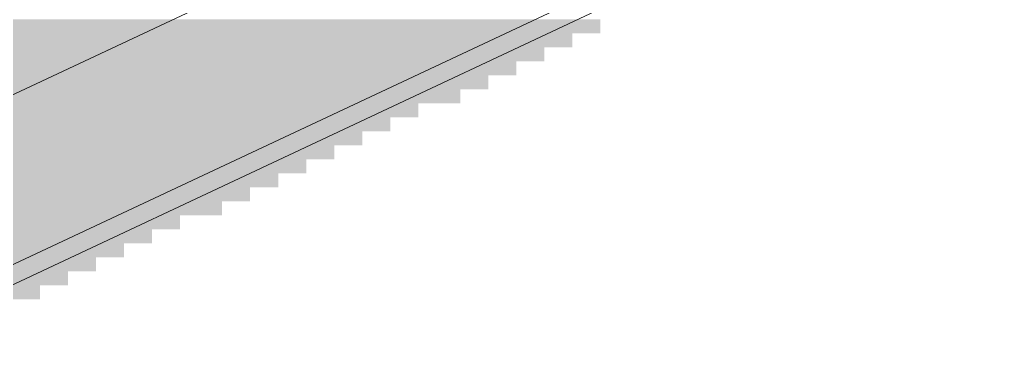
# Model space of a CAD drawing. Header units: millimetres. Extents: x 5 to 1315, y 5 to 292.
# Drawn here: x 1197.87 to 1204.61, y 73.26 to 75.67 of the extents above; entities that cross this region are included whole.
import ezdxf

# ---------------------------------------------------------------- set-up
doc = ezdxf.new("R2010")
doc.units = ezdxf.units.MM
doc.layers.add('EXISTING', color=7, linetype='Continuous')
doc.layers.add('IMAGES', color=7, linetype='Continuous')

# ---------------------------------------------------------------- blocks, each defined once
blk = doc.blocks.new('SHEET_03')
at = {"layer": 'EXISTING', "color": 250, "lineweight": 9}
for p, q in [((263.2288, 58.9151), (329.7311, 90.136)), ((329.7311, 88.9664), (263.2288, 57.7455)), ((263.2288, 57.7455), (303.5049, 76.654)), ((303.5049, 76.5175), (263.2288, 57.609))]:
    blk.add_line(p, q, dxfattribs=at)
at = {"layer": 'IMAGES', "color": 7}
for points in [[(297.3327, 75.577), (298.4891, 75.577), (297.3327, 75.6734), (298.4891, 75.6734)], [(298.4891, 75.577), (298.6818, 75.577), (298.4891, 75.6734), (298.6818, 75.6734)], [(298.6818, 75.577), (298.7782, 75.577), (298.6818, 75.6734), (298.7782, 75.6734)], [(298.7782, 75.577), (299.1636, 75.577), (298.7782, 75.6734), (299.1636, 75.6734)], [(299.1636, 75.577), (299.26, 75.577), (299.1636, 75.6734), (299.26, 75.6734)], [(299.26, 75.577), (300.9945, 75.577), (299.26, 75.6734), (300.9945, 75.6734)], [(300.9945, 75.577), (301.0909, 75.577), (300.9945, 75.6734), (301.0909, 75.6734)], [(301.0909, 75.577), (301.2836, 75.577), (301.0909, 75.6734), (301.2836, 75.6734)], [(301.2836, 75.577), (301.38, 75.577), (301.2836, 75.6734), (301.38, 75.6734)], [(301.38, 75.4806), (301.4764, 75.4806), (301.38, 75.6734), (301.4764, 75.6734)], [(301.4764, 75.4806), (301.5727, 75.4806), (301.4764, 75.6734), (301.5727, 75.6734)], [(301.5727, 75.4806), (301.6691, 75.4806), (301.5727, 75.6734), (301.6691, 75.6734)], [(301.6691, 75.577), (301.7655, 75.577), (301.6691, 75.6734), (301.7655, 75.6734)], [(301.7655, 75.577), (301.8618, 75.577), (301.7655, 75.6734), (301.8618, 75.6734)], [(297.0436, 75.4806), (298.2964, 75.4806), (297.0436, 75.577), (298.2964, 75.577)], [(298.2964, 75.4806), (298.3927, 75.4806), (298.2964, 75.577), (298.3927, 75.577)], [(298.3927, 75.4806), (298.4891, 75.4806), (298.3927, 75.577), (298.4891, 75.577)], [(298.4891, 75.4806), (298.5855, 75.4806), (298.4891, 75.577), (298.5855, 75.577)], [(298.5855, 75.4806), (298.6818, 75.4806), (298.5855, 75.577), (298.6818, 75.577)], [(298.6818, 75.4806), (298.7782, 75.4806), (298.6818, 75.577), (298.7782, 75.577)], [(298.7782, 75.4806), (298.8745, 75.4806), (298.7782, 75.577), (298.8745, 75.577)], [(298.8745, 75.4806), (298.9709, 75.4806), (298.8745, 75.577), (298.9709, 75.577)], [(298.9709, 75.4806), (299.1636, 75.4806), (298.9709, 75.577), (299.1636, 75.577)], [(299.1636, 75.4806), (300.8018, 75.4806), (299.1636, 75.577), (300.8018, 75.577)], [(300.8018, 75.4806), (300.8982, 75.4806), (300.8018, 75.577), (300.8982, 75.577)], [(300.8982, 75.4806), (300.9945, 75.4806), (300.8982, 75.577), (300.9945, 75.577)], [(300.9945, 75.4806), (301.1873, 75.4806), (300.9945, 75.577), (301.1873, 75.577)], [(301.1873, 75.4806), (301.38, 75.4806), (301.1873, 75.577), (301.38, 75.577)], [(296.8509, 75.3842), (298.0073, 75.3842), (296.8509, 75.4806), (298.0073, 75.4806)], [(298.0073, 75.3842), (298.1036, 75.3842), (298.0073, 75.4806), (298.1036, 75.4806)], [(298.1036, 75.3842), (298.2, 75.3842), (298.1036, 75.4806), (298.2, 75.4806)], [(298.2, 75.3842), (298.2964, 75.3842), (298.2, 75.4806), (298.2964, 75.4806)], [(298.2964, 75.3842), (298.3927, 75.3842), (298.2964, 75.4806), (298.3927, 75.4806)], [(298.3927, 75.3842), (298.6818, 75.3842), (298.3927, 75.4806), (298.6818, 75.4806)], [(298.6818, 75.3842), (298.8745, 75.3842), (298.6818, 75.4806), (298.8745, 75.4806)], [(298.8745, 75.3842), (300.6091, 75.3842), (298.8745, 75.4806), (300.6091, 75.4806)], [(300.6091, 75.3842), (300.8018, 75.3842), (300.6091, 75.4806), (300.8018, 75.4806)], [(300.8018, 75.3842), (300.8982, 75.3842), (300.8018, 75.4806), (300.8982, 75.4806)], [(300.8982, 75.3842), (300.9945, 75.3842), (300.8982, 75.4806), (300.9945, 75.4806)], [(300.9945, 75.3842), (301.0909, 75.3842), (300.9945, 75.4806), (301.0909, 75.4806)], [(301.0909, 75.3842), (301.2836, 75.3842), (301.0909, 75.4806), (301.2836, 75.4806)], [(301.2836, 75.3842), (301.38, 75.3842), (301.2836, 75.4806), (301.38, 75.4806)], [(301.38, 75.3842), (301.4764, 75.3842), (301.38, 75.4806), (301.4764, 75.4806)], [(296.7545, 75.2878), (297.9109, 75.2878), (296.7545, 75.3842), (297.9109, 75.3842)], [(297.9109, 75.2878), (298.0073, 75.2878), (297.9109, 75.3842), (298.0073, 75.3842)], [(298.0073, 75.2878), (298.1036, 75.2878), (298.0073, 75.3842), (298.1036, 75.3842)], [(298.1036, 75.2878), (298.2, 75.2878), (298.1036, 75.3842), (298.2, 75.3842)], [(298.2, 75.2878), (298.2964, 75.2878), (298.2, 75.3842), (298.2964, 75.3842)], [(298.2964, 75.2878), (298.3927, 75.2878), (298.2964, 75.3842), (298.3927, 75.3842)], [(298.3927, 75.2878), (298.4891, 75.2878), (298.3927, 75.3842), (298.4891, 75.3842)], [(298.4891, 75.2878), (298.5855, 75.2878), (298.4891, 75.3842), (298.5855, 75.3842)], [(298.5855, 75.2878), (298.6818, 75.2878), (298.5855, 75.3842), (298.6818, 75.3842)], [(298.6818, 75.2878), (300.4164, 75.2878), (298.6818, 75.3842), (300.4164, 75.3842)], [(300.4164, 75.2878), (300.5127, 75.2878), (300.4164, 75.3842), (300.5127, 75.3842)], [(300.5127, 75.2878), (300.6091, 75.2878), (300.5127, 75.3842), (300.6091, 75.3842)], [(300.6091, 75.2878), (300.7055, 75.2878), (300.6091, 75.3842), (300.7055, 75.3842)], [(300.7055, 75.2878), (300.8018, 75.2878), (300.7055, 75.3842), (300.8018, 75.3842)], [(300.8018, 75.2878), (300.8982, 75.2878), (300.8018, 75.3842), (300.8982, 75.3842)], [(300.8982, 75.2878), (301.0909, 75.2878), (300.8982, 75.3842), (301.0909, 75.3842)], [(301.0909, 75.2878), (301.1873, 75.2878), (301.0909, 75.3842), (301.1873, 75.3842)], [(301.1873, 75.2878), (301.2836, 75.2878), (301.1873, 75.3842), (301.2836, 75.3842)], [(297.8145, 75.1914), (297.9109, 75.1914), (297.8145, 75.2878), (297.9109, 75.2878)], [(297.9109, 75.1914), (298.0073, 75.1914), (297.9109, 75.2878), (298.0073, 75.2878)], [(298.0073, 75.1914), (298.1036, 75.1914), (298.0073, 75.2878), (298.1036, 75.2878)], [(298.1036, 75.1914), (298.2, 75.1914), (298.1036, 75.2878), (298.2, 75.2878)], [(298.2, 75.1914), (298.2964, 75.1914), (298.2, 75.2878), (298.2964, 75.2878)], [(298.2964, 75.1914), (298.4891, 75.1914), (298.2964, 75.2878), (298.4891, 75.2878)], [(298.4891, 75.1914), (300.2236, 75.1914), (298.4891, 75.2878), (300.2236, 75.2878)], [(300.2236, 75.1914), (300.4164, 75.1914), (300.2236, 75.2878), (300.4164, 75.2878)], [(300.4164, 75.095), (300.5127, 75.095), (300.4164, 75.2878), (300.5127, 75.2878)], [(300.5127, 75.1914), (300.6091, 75.1914), (300.5127, 75.2878), (300.6091, 75.2878)], [(300.6091, 75.1914), (300.8018, 75.1914), (300.6091, 75.2878), (300.8018, 75.2878)], [(300.8018, 75.1914), (300.9945, 75.1914), (300.8018, 75.2878), (300.9945, 75.2878)], [(300.9945, 75.1914), (301.0909, 75.1914), (300.9945, 75.2878), (301.0909, 75.2878)], [(297.8145, 75.095), (297.9109, 75.095), (297.8145, 75.1914), (297.9109, 75.1914)], [(297.9109, 75.095), (298.0073, 75.095), (297.9109, 75.1914), (298.0073, 75.1914)], [(298.0073, 75.095), (298.1036, 75.095), (298.0073, 75.1914), (298.1036, 75.1914)], [(298.1036, 75.095), (298.2, 75.095), (298.1036, 75.1914), (298.2, 75.1914)], [(298.2, 75.095), (298.2964, 75.095), (298.2, 75.1914), (298.2964, 75.1914)], [(298.2964, 75.095), (300.0309, 75.095), (298.2964, 75.1914), (300.0309, 75.1914)], [(300.0309, 75.095), (300.1273, 75.095), (300.0309, 75.1914), (300.1273, 75.1914)], [(300.1273, 75.095), (300.2236, 75.095), (300.1273, 75.1914), (300.2236, 75.1914)], [(300.2236, 75.095), (300.32, 75.095), (300.2236, 75.1914), (300.32, 75.1914)], [(300.32, 75.095), (300.4164, 75.095), (300.32, 75.1914), (300.4164, 75.1914)], [(300.5127, 75.095), (300.7055, 75.095), (300.5127, 75.1914), (300.7055, 75.1914)], [(300.7055, 75.095), (300.8018, 75.095), (300.7055, 75.1914), (300.8018, 75.1914)], [(300.8018, 75.095), (300.8982, 75.095), (300.8018, 75.1914), (300.8982, 75.1914)], [(297.8145, 74.9986), (298.0073, 74.9986), (297.8145, 75.095), (298.0073, 75.095)], [(298.0073, 74.9986), (298.1036, 74.9986), (298.0073, 75.095), (298.1036, 75.095)], [(298.1036, 74.9986), (299.8382, 74.9986), (298.1036, 75.095), (299.8382, 75.095)], [(299.8382, 74.9986), (299.9345, 74.9986), (299.8382, 75.095), (299.9345, 75.095)], [(299.9345, 74.9986), (300.0309, 74.9986), (299.9345, 75.095), (300.0309, 75.095)], [(300.0309, 74.9986), (300.1273, 74.9986), (300.0309, 75.095), (300.1273, 75.095)], [(300.1273, 74.9986), (300.2236, 74.9986), (300.1273, 75.095), (300.2236, 75.095)], [(300.2236, 74.9986), (300.4164, 74.9986), (300.2236, 75.095), (300.4164, 75.095)], [(300.4164, 74.9986), (300.6091, 74.9986), (300.4164, 75.095), (300.6091, 75.095)], [(297.8145, 74.9022), (299.5491, 74.9022), (297.8145, 74.9986), (299.5491, 74.9986)], [(299.5491, 74.9022), (299.7418, 74.9022), (299.5491, 74.9986), (299.7418, 74.9986)], [(299.7418, 74.9022), (299.8382, 74.9022), (299.7418, 74.9986), (299.8382, 74.9986)], [(299.8382, 74.9022), (300.2236, 74.9022), (299.8382, 74.9986), (300.2236, 74.9986)], [(300.2236, 74.9022), (300.32, 74.9022), (300.2236, 74.9986), (300.32, 74.9986)], [(300.32, 74.9022), (300.4164, 74.9022), (300.32, 74.9986), (300.4164, 74.9986)], [(297.7182, 74.8058), (299.3564, 74.8058), (297.7182, 74.9022), (299.3564, 74.9022)], [(299.3564, 74.8058), (299.5491, 74.8058), (299.3564, 74.9022), (299.5491, 74.9022)], [(299.5491, 74.8058), (299.6455, 74.8058), (299.5491, 74.9022), (299.6455, 74.9022)], [(299.6455, 74.8058), (299.7418, 74.8058), (299.6455, 74.9022), (299.7418, 74.9022)], [(299.7418, 74.7094), (299.8382, 74.7094), (299.7418, 74.9022), (299.8382, 74.9022)], [(299.8382, 74.8058), (299.9345, 74.8058), (299.8382, 74.9022), (299.9345, 74.9022)], [(299.9345, 74.8058), (300.1273, 74.8058), (299.9345, 74.9022), (300.1273, 74.9022)], [(300.1273, 74.8058), (300.2236, 74.8058), (300.1273, 74.9022), (300.2236, 74.9022)], [(297.4291, 74.7094), (299.1636, 74.7094), (297.4291, 74.8058), (299.1636, 74.8058)], [(299.1636, 74.7094), (299.3564, 74.7094), (299.1636, 74.8058), (299.3564, 74.8058)], [(299.3564, 74.7094), (299.4527, 74.7094), (299.3564, 74.8058), (299.4527, 74.8058)], [(299.4527, 74.7094), (299.5491, 74.7094), (299.4527, 74.8058), (299.5491, 74.8058)], [(299.5491, 74.7094), (299.6455, 74.7094), (299.5491, 74.8058), (299.6455, 74.8058)], [(299.6455, 74.7094), (299.7418, 74.7094), (299.6455, 74.8058), (299.7418, 74.8058)], [(299.8382, 74.7094), (299.9345, 74.7094), (299.8382, 74.8058), (299.9345, 74.8058)], [(299.9345, 74.7094), (300.0309, 74.7094), (299.9345, 74.8058), (300.0309, 74.8058)], [(297.2364, 74.613), (298.9709, 74.613), (297.2364, 74.7094), (298.9709, 74.7094)], [(298.9709, 74.613), (299.0673, 74.613), (298.9709, 74.7094), (299.0673, 74.7094)], [(299.0673, 74.613), (299.1636, 74.613), (299.0673, 74.7094), (299.1636, 74.7094)], [(299.1636, 74.613), (299.26, 74.613), (299.1636, 74.7094), (299.26, 74.7094)], [(299.26, 74.613), (299.3564, 74.613), (299.26, 74.7094), (299.3564, 74.7094)], [(299.3564, 74.613), (299.6455, 74.613), (299.3564, 74.7094), (299.6455, 74.7094)], [(299.6455, 74.613), (299.7418, 74.613), (299.6455, 74.7094), (299.7418, 74.7094)], [(299.7418, 74.613), (299.8382, 74.613), (299.7418, 74.7094), (299.8382, 74.7094)], [(297.0436, 74.5166), (298.7782, 74.5166), (297.0436, 74.613), (298.7782, 74.613)], [(298.7782, 74.5166), (298.9709, 74.5166), (298.7782, 74.613), (298.9709, 74.613)], [(298.9709, 74.5166), (299.0673, 74.5166), (298.9709, 74.613), (299.0673, 74.613)], [(299.0673, 74.5166), (299.1636, 74.5166), (299.0673, 74.613), (299.1636, 74.613)], [(299.1636, 74.5166), (299.3564, 74.5166), (299.1636, 74.613), (299.3564, 74.613)], [(299.3564, 74.5166), (299.4527, 74.5166), (299.3564, 74.613), (299.4527, 74.613)], [(299.4527, 74.5166), (299.5491, 74.5166), (299.4527, 74.613), (299.5491, 74.613)], [(299.5491, 74.5166), (299.6455, 74.5166), (299.5491, 74.613), (299.6455, 74.613)], [(296.8509, 74.4202), (298.4891, 74.4202), (296.8509, 74.5166), (298.4891, 74.5166)], [(298.4891, 74.4202), (298.6818, 74.4202), (298.4891, 74.5166), (298.6818, 74.5166)], [(298.6818, 74.4202), (298.7782, 74.4202), (298.6818, 74.5166), (298.7782, 74.5166)], [(298.7782, 74.2274), (298.8745, 74.2274), (298.7782, 74.5166), (298.8745, 74.5166)], [(298.8745, 74.4202), (299.1636, 74.4202), (298.8745, 74.5166), (299.1636, 74.5166)], [(299.1636, 74.4202), (299.26, 74.4202), (299.1636, 74.5166), (299.26, 74.5166)], [(299.26, 74.4202), (299.3564, 74.4202), (299.26, 74.5166), (299.3564, 74.5166)], [(299.3564, 74.4202), (299.4527, 74.4202), (299.3564, 74.5166), (299.4527, 74.5166)], [(296.6582, 74.3238), (298.3927, 74.3238), (296.6582, 74.4202), (298.3927, 74.4202)], [(298.3927, 74.3238), (298.4891, 74.3238), (298.3927, 74.4202), (298.4891, 74.4202)], [(298.4891, 74.3238), (298.5855, 74.3238), (298.4891, 74.4202), (298.5855, 74.4202)], [(298.5855, 74.3238), (298.6818, 74.3238), (298.5855, 74.4202), (298.6818, 74.4202)], [(298.6818, 74.3238), (298.7782, 74.3238), (298.6818, 74.4202), (298.7782, 74.4202)], [(298.8745, 74.3238), (298.9709, 74.3238), (298.8745, 74.4202), (298.9709, 74.4202)], [(298.9709, 74.3238), (299.0673, 74.3238), (298.9709, 74.4202), (299.0673, 74.4202)], [(299.0673, 74.3238), (299.1636, 74.3238), (299.0673, 74.4202), (299.1636, 74.4202)], [(299.1636, 74.3238), (299.26, 74.3238), (299.1636, 74.4202), (299.26, 74.4202)], [(296.3691, 74.2274), (298.1036, 74.2274), (296.3691, 74.3238), (298.1036, 74.3238)], [(298.1036, 74.2274), (298.2964, 74.2274), (298.1036, 74.3238), (298.2964, 74.3238)], [(298.2964, 74.2274), (298.3927, 74.2274), (298.2964, 74.3238), (298.3927, 74.3238)], [(298.3927, 74.2274), (298.6818, 74.2274), (298.3927, 74.3238), (298.6818, 74.3238)], [(298.6818, 74.2274), (298.7782, 74.2274), (298.6818, 74.3238), (298.7782, 74.3238)], [(298.8745, 74.2274), (298.9709, 74.2274), (298.8745, 74.3238), (298.9709, 74.3238)], [(296.2727, 74.131), (298.0073, 74.131), (296.2727, 74.2274), (298.0073, 74.2274)], [(298.0073, 74.131), (298.1036, 74.131), (298.0073, 74.2274), (298.1036, 74.2274)], [(298.1036, 74.131), (298.2, 74.131), (298.1036, 74.2274), (298.2, 74.2274)], [(298.2, 74.131), (298.2964, 74.131), (298.2, 74.2274), (298.2964, 74.2274)], [(298.2964, 74.0346), (298.3927, 74.0346), (298.2964, 74.2274), (298.3927, 74.2274)], [(298.3927, 74.131), (298.4891, 74.131), (298.3927, 74.2274), (298.4891, 74.2274)], [(298.4891, 74.131), (298.6818, 74.131), (298.4891, 74.2274), (298.6818, 74.2274)], [(298.6818, 74.131), (298.7782, 74.131), (298.6818, 74.2274), (298.7782, 74.2274)], [(297.8145, 74.0346), (298.0073, 74.0346), (297.8145, 74.131), (298.0073, 74.131)], [(298.0073, 74.0346), (298.2964, 74.0346), (298.0073, 74.131), (298.2964, 74.131)], [(298.3927, 74.0346), (298.4891, 74.0346), (298.3927, 74.131), (298.4891, 74.131)], [(298.4891, 74.0346), (298.5855, 74.0346), (298.4891, 74.131), (298.5855, 74.131)], [(297.8145, 73.9382), (297.9109, 73.9382), (297.8145, 74.0346), (297.9109, 74.0346)], [(297.9109, 73.9382), (298.1036, 73.9382), (297.9109, 74.0346), (298.1036, 74.0346)], [(298.1036, 73.9382), (298.2964, 73.9382), (298.1036, 74.0346), (298.2964, 74.0346)], [(298.2964, 73.9382), (298.3927, 73.9382), (298.2964, 74.0346), (298.3927, 74.0346)], [(297.6218, 73.8418), (298.0073, 73.8418), (297.6218, 73.9382), (298.0073, 73.9382)], [(298.0073, 73.8418), (298.1036, 73.8418), (298.0073, 73.9382), (298.1036, 73.9382)], [(298.1036, 73.8418), (298.2, 73.8418), (298.1036, 73.9382), (298.2, 73.9382)], [(297.8145, 73.7454), (297.9109, 73.7454), (297.8145, 73.8418), (297.9109, 73.8418)], [(297.9109, 73.7454), (298.0073, 73.7454), (297.9109, 73.8418), (298.0073, 73.8418)]]:
    blk.add_solid(points, dxfattribs=at)

msp = doc.modelspace()

# ---------------------------------------------------------------- block references
msp.add_blockref('SHEET_03', (900, 0))

doc.saveas('drawing.dxf')
